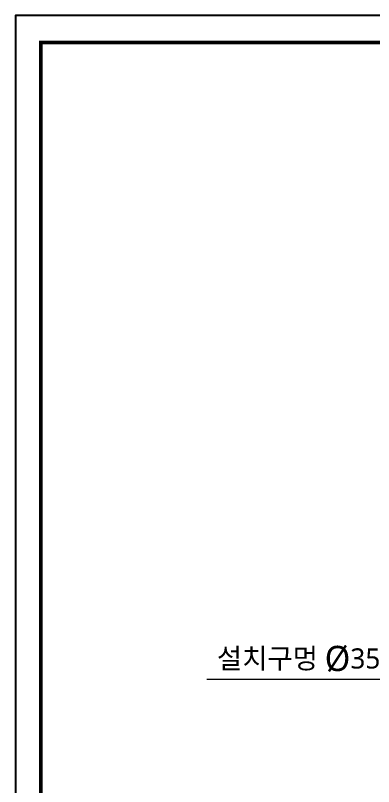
# Model space of a CAD drawing. Extents: x 0 to 790, y 0 to 579.
# Drawn here: x 0 to 178, y 195.8 to 578.8 of the extents above; entities that cross this region are included whole.
import ezdxf

# ---------------------------------------------------------------- set-up
doc = ezdxf.new("R2010")
doc.units = 0
doc.header["$LTSCALE"] = 10
doc.header["$MEASUREMENT"] = 0
doc.header["$PDMODE"] = 3
doc.header["$PDSIZE"] = -10
doc.layers.get('0').update_dxf_attribs({"linetype": 'CONTINUOUS'})
doc.layers.get('DEFPOINTS').update_dxf_attribs({"linetype": 'CONTINUOUS'})
doc.styles.add('Daelim Dimension', font='')
doc.styles.get('Daelim Dimension').set_extended_font_data('NanumGothic')
doc.dimstyles.new('DEFAULT', dxfattribs={"dimscale": 2, "dimtxt": 2, "dimasz": 2, "dimexe": 0, "dimexo": 2, "dimgap": 1, "dimtad": 1, "dimdec": 1, "dimzin": 9, "dimdsep": 46, "dimtxsty": 'Daelim Dimension', "dimcen": 0.5, "dimclrd": 252, "dimclre": 252, "dimclrt": 3, "dimadec": 1, "dimazin": 0, "dimtfac": 1, "dimtdec": 1, "dimtix": 1, "dimtmove": 0, "dimatfit": 3, "dimfxl": 1, "dimtolj": 1, "dimtzin": 1, "dimlwd": 9, "dimlwe": 9, "dimarcsym": 0})

# ---------------------------------------------------------------- blocks, each defined once
blk = doc.blocks.new('*D0')
at = {"color": 5, "lineweight": 9, "ltscale": 0.5, "transparency": 16777216}
for p, q in [((209.2745295337124, 248.9226313830058), (95.18066474898055, 248.9226313830058)), ((209.2745295337124, 248.7984019518534), (209.2745295337124, 248.9226313830058)), ((240.2745295337124, 248.9226313830058), (213.2745295337124, 248.9226313830058)), ((244.2745295337124, 248.7984019518534), (244.2745295337124, 248.9226313830058))]:
    blk.add_line(p, q, dxfattribs=at)
at = {"color": 5, "ltscale": 0.5, "transparency": 16777216}
for points in [[(213.2745295337124, 249.5892980496724), (213.2745295337124, 248.2559647163391), (209.2745295337124, 248.9226313830058)], [(240.2745295337124, 249.5892980496724), (240.2745295337124, 248.2559647163391), (244.2745295337124, 248.9226313830058)]]:
    blk.add_solid(points, dxfattribs=at)
at = {"layer": 'DEFPOINTS', "color": 0, "ltscale": 0.5, "transparency": 16777216}
for p in [(209.2745295337124, 252.7984019518534), (244.2745295337124, 252.7984019518534), (244.2745295337124, 248.9226313830058)]:
    blk.add_point(p, dxfattribs=at)
at = {"color": 7, "ltscale": 0.5, "transparency": 16777216, "insert": (140.764355736105, 258.9072522699872), "char_height": 10, "attachment_point": 5, "style": 'Daelim Dimension'}
blk.add_mtext('\\A1;설치구멍 {\\H1.25x;\\C256;Ø}35', dxfattribs=at)

msp = doc.modelspace()

# ---------------------------------------------------------------- linework, layer by layer
at = {"ltscale": 0.5}
msp.add_lwpolyline([(0, 0), (789.8800010681152, 0), (789.8800010681152, 578.7599945068358), (0, 578.7599945068358)], close=True, dxfattribs=at)
at = {"color": 5, "linetype": 'ByBlock', "lineweight": 200, "const_width": 1.819999999999999}
msp.add_lwpolyline([(12.70140266418457, 24.781982421875), (777.1014041900635, 24.781982421875), (777.1014041900635, 565.3219909667968), (12.70140266418457, 565.3219909667968)], close=True, dxfattribs=at)

# ---------------------------------------------------------------- dimensions: what is measured, and where the dimension line sits
at = {"color": 5, "ltscale": 0.5}
dim = msp.add_linear_dim(base=(244.2745295337124, 248.9226313830058), p1=(209.2745295337124, 252.7984019518534), p2=(244.2745295337124, 252.7984019518534), text='설치구멍 {\\H1.25x;\\C256;Ø}<>', dimstyle='DEFAULT', override={"dimtxt": 5, "dimclrd": 5, "dimclre": 5, "dimclrt": 7}, dxfattribs=at)
dim.commit()
dim.dimension.update_dxf_attribs({"geometry": '*D0', "text_midpoint": (140.764355736105, 248.9226313830058), "dimtype": 160})

doc.saveas('drawing.dxf')
